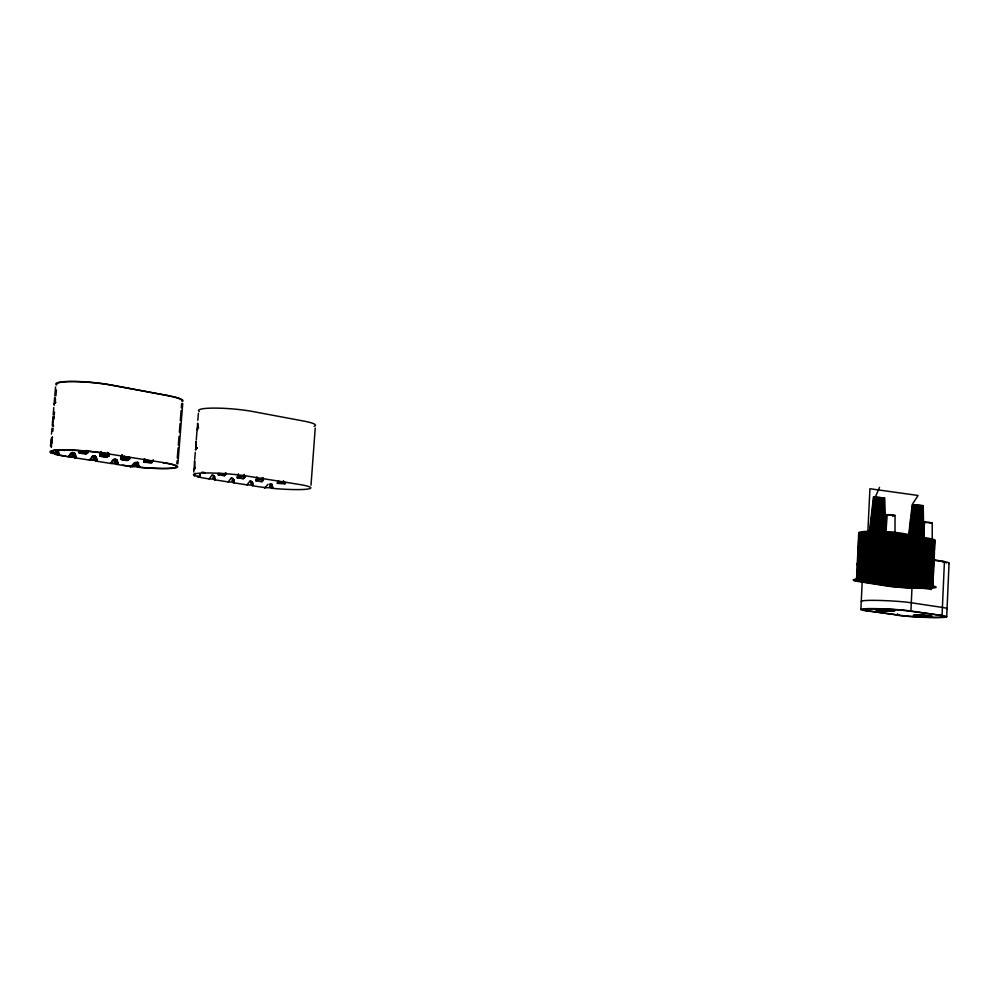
<?xml version="1.0" encoding="UTF-8"?>
<svg xmlns="http://www.w3.org/2000/svg" width="999" height="999" viewBox="0 0 999 999"><rect width="100%" height="100%" fill="white"/><g stroke="black" fill="none" stroke-linecap="round" stroke-linejoin="round"><path stroke-width="1.5" d="M75.187 457.704L75.187 456.031L75.874 457.804M100.237 455.981L101.898 454.42L109.278 455.769L106.031 457.33L101.149 456.481L100.237 455.981L100.662 452.947M932.192 560.064L932.229 522.764L921.49 522.252L923.426 522.814M79.096 452.597L80.669 451.024L88.299 452.422L86.114 453.871L82.005 453.534L79.096 452.597L79.096 450.849M115.547 459.203L117.133 460.639L117.994 463.511L116.945 463.598L116.733 460.002L115.547 459.203L112.924 460.389L110.714 463.436L95.504 461.038L95.617 459.59L96.304 460.764L95.504 461.038L97.14 460.114L97.128 458.978L94.618 455.831L93.456 455.856L89.398 459.94M117.258 464.335L117.27 462.687L117.932 464.435M894.942 555.369L895.054 515.447L888.273 514.585M96.304 460.764L95.305 460.402L95.504 457.517L93.943 456.406M269.543 486.351L270.816 484.115L271.865 484.215L271.453 487.837L270.629 487.724L270.829 485.014L269.767 484.003L271.765 485.564L271.453 487.837L272.615 488.361A32.68 3.347 4.3 0 0 307.63 489.085A32.68 3.347 4.3 0 0 299.625 484.515L248.064 476.223A33.491 3.484 4.4 0 0 208.566 472.977A33.491 3.484 4.4 0 0 194.78 475.799L200.2 476.486L200 473.576L199.962 476.361M52.385 436.975L51.898 442.807M135.402 465.122L136.988 462.799L138.124 462.912L137.412 466.695L136.501 466.57L136.738 463.711L135.864 462.687L138.012 464.335L137.412 466.695L138.911 467.295A34.853 3.696 4.7 0 0 175.075 467.932A34.853 3.696 4.7 0 0 164.223 462.724L162.65 462.612M215.297 479.495L214.41 478.359L214.31 479.732L215.297 479.495L214.385 479.17L214.535 476.411L212.013 475.187L209.066 478.908L206.443 478.496A33.491 3.484 4.4 0 1 197.253 476.635L200.2 476.486M108.916 453.571L108.829 455.694L108.516 452.622M931.755 580.481L931.355 589.472L922.377 588.036M946.715 616.72L949.05 563.149M68.819 456.493L75.887 456.843L75.936 455.644L74.463 452.972L72.203 452.472L68.082 456.58M897.577 613.761L897.502 615.259A27.098 1.736 2.9 0 0 935.027 617.582A27.098 1.736 2.9 0 0 942.057 615.534L944.417 561.638L901.735 554.195A24.451 2.185 2.8 0 0 875.024 552.11A24.451 2.185 2.8 0 0 857.716 553.246L861.013 553.708L858.366 553.896A24.451 2.185 2.8 0 0 861.962 554.795L878.296 557.38A24.451 2.123 2.8 0 0 858.915 557.842L861.35 558.216L857.791 558.166A24.451 2.123 2.8 0 0 859.04 559.34L893.431 564.835L892.644 565.097A24.126 2.06 2.8 0 0 902.746 566.108L932.654 567.157M864.322 555.806A27.46 2.435 2.8 0 1 879.482 553.721A27.46 2.435 2.8 0 1 913.411 556.181L910.926 611.013L942.057 615.534L908.64 611.001A24.775 1.623 3 0 0 874.038 608.828A24.775 1.623 3 0 0 868.306 610.801L866.096 610.801A27.522 1.798 3 0 1 872.452 608.603A27.522 1.798 3 0 1 910.926 611.013L908.64 611.001M57.88 452.559L57.917 454.033L55.132 452.759L55.007 454.233A35.827 3.846 4.8 0 0 65.509 456.318L68.444 456.78L71.741 452.872L74.201 454.145L74.026 457.055L75.15 457.417L74.288 457.692L74.413 456.243L73.439 456.093L74.888 457.217L73.689 453.184L73.564 454.632M860.876 609.465L863.473 555.157M129.358 456.868L129.758 458.966L129.445 457.38L129.246 459.041L126.798 460.601L121.041 459.303L122.24 454.87L121.041 457.567M234.178 482.317L233.529 479.632L231.943 478.346L233.641 479.433L233.466 482.18L234.253 482.505L233.341 482.729L233.441 481.356L234.253 482.505M57.917 454.033L57.667 450.949L55.032 449.875M116.558 459.69L116.508 462.387L117.994 463.511L116.371 464.323L117.108 464.06L116.496 462.887L116.371 464.323L122.952 465.359A34.853 3.696 4.7 0 0 132.18 466.595L134.341 463.499L137.375 462.275L138.287 466.333L131.456 466.396A33.791 3.584 4.7 0 1 123.551 465.309L122.627 465.172M75.887 456.843L74.288 457.692L89.748 460.127L92.994 456.256L95.504 457.517L96.116 460.564M138.611 465.372L139.348 465.609L138.287 466.333L138.461 462.687L137.375 462.275L134.703 464.66M252.922 485.277L250.699 481.331L252.447 482.417L252.922 485.452L252.073 485.676L257.979 486.6A32.68 3.347 4.3 0 0 266.396 487.724L270.629 487.724M921.378 556.718L923.8 521.94L926.348 522.152M883.516 554.532L886.4 514.597L893.68 515.447L892.519 515.721M884.377 553.721L887.187 514.81L884.602 515.234M117.108 464.06L116.234 463.698L116.458 460.826L114.848 459.727M311.001 485.214L315.234 428.034M55.444 398.501L55.345 402.872M261.95 481.705L263.199 477.784L263.411 480.219L261.95 481.705A32.68 3.422 4.3 0 1 258.391 481.193L255.869 480.781L257.03 476.848M272.615 488.361L272.715 487.012L271.666 486.913L272.078 488.049L272.715 487.012M277.41 481.98L285.964 482.529L284.815 483.828A32.68 3.422 4.3 0 1 277.31 483.329L278.596 480.719M224.288 475.749L226.174 474.263L218.331 473.401L218.219 474.775L224.288 475.749L225.362 473.139M232.692 479.857L232.792 478.484L231.081 478.209L228.172 481.918L214.31 479.732M244.231 476.173L244.992 477.297L243.169 478.758L237.188 477.797L238.361 473.838M244.118 477.534L244.33 474.812L244.992 477.297L243.169 478.758M251.436 482.829L251.548 481.468L249.85 481.193L246.99 484.877L233.341 482.729M151.798 462.712L151.935 460.951L144.206 460.327L143.744 462.05L150.637 462.912L153.184 461.176L151.935 460.951M193.719 471.978L193.843 470.467M194.718 459.403L195.292 452.285M196.279 439.847L196.94 431.481M197.827 420.342L198.401 413.236M195.767 449.125L196.166 441.246L195.704 450.025A33.442 3.834 4.5 0 1 195.642 449.238L197.115 447.964L195.642 449.238M197.615 427.884L198.451 427.809L197.615 423.126A86.738 59.977 10 0 0 197.527 426.91L197.315 429.558M197.59 426.348L197.253 430.519A33.404 4.096 4.6 0 1 197.203 429.682L197.852 428.346M213.649 476.835L213.761 475.462L212.013 475.187M66.121 456.268A34.728 3.721 4.8 0 1 56.556 454.408L56.219 452.672M176.823 463.761L177.06 460.889M177.285 458.017L178.097 447.952M178.322 445.079L179.021 436.463M179.37 432.155L180.057 423.564M180.295 420.691L181.094 410.664M181.331 407.804L181.668 403.509M177.884 463.848L182.73 403.596M127.36 460.227L128.621 457.517L127.36 460.227A34.853 3.784 4.7 0 1 123.414 459.64L120.604 459.19L121.903 455.057M139.023 465.871L138.174 466.945L137.887 465.759L139.023 465.871L138.911 467.295L138.923 466.308L140.135 467.295A33.791 3.584 4.7 0 0 174.301 467.769A33.791 3.584 4.7 0 0 163.574 462.762M153.247 459.74L151.91 462.525A34.853 3.784 4.7 0 1 143.968 462L145.342 459.253M99.925 454.433L108.292 455.382L106.456 456.943L99.8 455.869L101.124 451.71M51.486 434.103L51.998 428.196M53.147 414.935L53.784 407.567M54.808 395.791L55.569 386.963M51.436 439.11L51.361 442.207M52.847 431.256L53.097 428.296M54.246 415.022L54.495 412.075M55.894 395.879L56.406 389.997M78.659 452.497L78.784 451.048L87.313 452.01L85.427 453.583L78.659 452.497L81.031 451.111L79.633 452.659L82.855 451.198M53.983 417.969L54.133 416.645M52.198 438.636L52.348 437.287M283.291 482.005L283.454 480.694M107.143 457.217L108.604 454.133M86.114 453.871L87.612 450.786M895.054 515.447L892.594 515.821M214.473 477.797L214.535 476.411L212.75 477.697M163.287 462.574L106.006 453.509A34.728 3.721 4.8 0 0 65.472 450.099A34.728 3.721 4.8 0 0 52.635 453.171L53.696 450.249M194.293 469.692L194.58 468.419M144.917 462.5L145.392 460.651M54.183 416.396L53.809 419.293M51.199 446.778L51.586 445.454M932.217 522.827L931.592 523.014M80.669 451.024L80.02 453.109L82.742 451.511M97.065 461.151L96.391 459.39M52.01 439.935L51.736 444.13M143.744 462.05L144.181 459.041M51.411 446.341L51.486 447.028M138.461 462.687L136.888 464.822L136.913 466.408M53.409 425.187L53.447 426.511M879.507 487.387L875.673 496.328L873.313 497.102L884.827 498.051L877.721 497.277L873.188 498.126L884.852 499.088L877.646 498.301L873.076 499.163L884.877 500.124L877.584 499.325L872.964 500.187L884.889 501.161L877.522 500.349L872.851 501.211L884.914 502.185L877.459 501.373L872.726 502.235L884.927 503.221L877.397 502.397L872.614 503.271L884.952 504.258L877.334 503.421L872.502 504.295L884.964 505.294L877.272 504.445L872.389 505.319L884.989 506.318L877.209 505.469L872.277 506.343L885.002 507.355L877.147 506.493L872.152 507.38L885.027 508.391L877.085 507.517L872.04 508.404L885.039 509.428L877.022 508.541L871.927 509.428L885.064 510.464L876.947 509.565L871.815 510.452L885.077 511.5L876.885 510.589L871.69 511.488L885.102 512.524L876.822 511.613L871.578 512.512L885.114 513.561L876.76 512.637L871.465 513.536L885.139 514.597L876.697 513.661L871.353 514.572L885.151 515.634L876.635 514.685L871.24 515.596L885.176 516.67L876.573 515.721L871.116 516.62L885.189 517.707L876.51 516.745L871.003 517.657L885.214 518.743L879.307 517.832L870.828 518.319L876.747 519.73L885.226 519.767L879.27 518.856L870.703 519.343L876.685 520.766L885.251 520.804L879.232 519.892L870.591 520.367L876.623 521.803L885.264 521.84L879.195 520.916L870.479 521.391L876.573 522.839L885.289 522.877L879.157 521.94L870.354 522.427L876.51 523.876L885.301 523.913L879.12 522.976L870.241 523.451L876.448 524.912L885.326 524.95L879.083 524L870.129 524.475L876.385 525.936L885.339 525.986L879.045 525.024L870.017 525.499L876.323 526.972L885.364 527.022L879.008 526.061L869.892 526.535L876.26 528.009L885.389 528.059L878.97 527.085L869.779 527.559L876.21 529.045L885.401 529.095L878.933 528.109L869.667 528.583L876.148 530.082L885.426 530.132L878.895 529.145L869.542 529.62L876.086 531.118L885.439 531.168L878.858 530.169L869.43 530.644L876.023 532.142L885.464 532.205L872.676 531.181L869.317 531.668L872.989 532.867L867.794 533.429L869.917 488.736L918.081 495.479L912.05 504.807L923.338 505.719L916.32 504.982L911.937 505.819L923.351 506.73L916.258 505.981L911.825 506.818L923.376 507.742L916.195 506.993L911.725 507.829L923.401 508.753L916.145 507.992L911.612 508.828L923.413 509.765L916.083 508.991L911.5 509.84L923.438 510.776L916.021 510.002L911.388 510.839L923.463 511.788L915.958 511.001L911.275 511.85L923.476 512.799L915.896 512L911.163 512.862L923.501 513.811L915.833 513.011L911.051 513.861L923.526 514.822L915.771 514.01L910.938 514.872L923.538 515.834L915.708 515.009L910.838 515.871L923.563 516.845L915.658 516.021L910.726 516.883L923.576 517.869L915.596 517.02L910.613 517.882L923.6 518.881L915.534 518.019L910.501 518.893L923.625 519.892L918.106 519.08L910.314 519.555L915.833 520.879L923.638 520.904L918.081 520.079L910.201 520.566L915.783 521.89L923.663 521.915L918.044 521.091L910.089 521.565L915.721 522.902L923.688 522.927L918.006 522.09L909.977 522.577L915.671 523.913L923.7 523.938L917.969 523.101L909.864 523.576L915.608 524.925L923.725 524.95L917.931 524.1L909.752 524.587L915.559 525.936L923.75 525.973L917.906 525.112L909.639 525.586L915.496 526.948L923.763 526.985L917.869 526.123L909.527 526.598L915.446 527.959L923.788 527.996L917.831 527.122L909.415 527.597L915.384 528.971L923.813 529.008L917.794 528.134L909.302 528.608L915.321 529.994L923.825 530.019L917.769 529.133L909.19 529.607L915.271 531.006L923.85 531.043L917.731 530.144L909.078 530.619L915.209 532.017L923.875 532.055L917.694 531.156L908.965 531.63L915.159 533.029L923.888 533.066L917.656 532.155L908.853 532.629L915.096 534.04L923.913 534.078L917.631 533.166L908.74 533.641L915.047 535.052L923.938 535.089L917.594 534.178L908.628 534.64L914.984 536.063L923.95 536.113L917.557 535.189L908.516 535.651L914.934 537.075L923.975 537.125L917.519 536.188L908.403 536.65L914.872 538.099L924 538.136L917.482 537.2L908.291 537.662L914.822 539.11L924.013 539.16L917.457 538.211L871.265 537.824M100.237 454.233L101.473 451.523M54.67 397.565A92.582 63.249 6.9 0 0 54.308 401.523L54.058 404.47A35.727 4.52 5.1 0 0 54.358 405.257M54.121 404.32L54.758 403.047M234.116 480.956L233.641 479.433L231.081 478.209M143.731 460.327L144.605 458.841M271.865 484.215L270.729 486.376L271.466 486.513M194.98 468.331L194.143 469.555A33.479 3.559 4.4 0 1 194.081 468.831L194.605 460.789L194.98 468.331L194.693 467.033M143.968 462L145.105 460.377L153.134 461.163M138.124 462.912L136.613 465.147L137.462 465.309M277.31 483.329L278.509 481.818M111.451 461.95L113.586 459.39M115.797 459.877L113.911 459.577L110.714 463.436L116.234 463.698M106.456 456.943L108.292 455.382M91.571 457.342L92.645 456.056M85.427 453.583L87.313 452.01M70.28 453.971L71.379 452.672M121.041 459.303L122.765 457.754L128.784 458.641L120.729 457.767M132.63 465.084L135.002 462.487M122.765 457.754L124.326 456.068M885.464 515.059L888.198 514.797M127.934 460.489L129.246 459.041M116.171 461.063L113.911 459.577M250.836 483.678L252.447 482.417L249.85 481.193M114.735 462.162L116.458 460.826M231.943 480.706L233.641 479.433M93.706 458.853L95.504 457.517M72.315 455.494L74.201 454.145M114.348 461.675L116.733 460.002L116.958 462L117.969 462.25M93.282 458.366L95.717 456.68L96.478 457.292M867.644 576.373L893.306 580.419L881.867 580.631L885.226 580.681M71.853 455.007L74.363 453.296L75.424 453.896M55.757 451.785L58.154 450.162L58.941 453.783L52.897 453.121M882.479 578.596L885.326 578.646M262.999 480.482L262.262 477.647M218.219 474.775L222.215 473.551M99.8 455.869L103.996 454.582M101.149 456.481L103.921 454.92M922.414 587.025C917.769 588.773 930.194 587.337 924.125 586.65M237.188 477.797L239.523 476.498L244.767 477.122L244.28 474.438M121.953 459.815L124.75 458.254M120.604 459.19L123.114 457.817M255.869 480.781L258.279 479.483L263.137 480.057L263.049 478.721M252.834 483.928L252.447 482.417M922.464 586.013L920.966 586.7L925.586 586.326L923.825 585.626M898.663 584.665L923.039 586.013M241.196 476.585L238.049 477.934L239.523 476.498L237.3 476.436M922.502 585.002C916.657 586.313 929.407 585.551 923.576 584.615L932.055 584.577L906.53 583.466M867.594 568.756L866.533 568.943L889.884 572.814A24.213 1.986 2.8 0 0 894.879 573.488L899.4 573.926A24.138 1.973 2.8 0 0 927.784 574.787A24.138 1.973 2.8 0 0 929.495 572.489L901.585 567.782A24.463 2.048 2.8 0 0 874.375 565.646A24.463 2.048 2.8 0 0 857.055 566.72L860.376 567.132L857.679 567.245A24.463 2.048 2.8 0 0 861.687 568.181L893.78 569.992L884.477 570.079C890.121 571.153 878.283 571.066 883.878 571.44L932.379 573.276M860.863 568.181L882.879 569.193M861.55 553.771L883.004 554.657M57.667 450.949L57.692 452.435M922.552 583.99L920.603 584.602L924.912 584.29L923.288 583.591L932.092 583.553L882.229 581.705M922.601 582.991L920.616 583.591L924.887 583.279L920.616 582.567L922.639 581.98M56.081 454.308L58.941 453.783M922.689 580.968L920.628 581.555L924.849 581.231L920.641 580.531L922.739 579.957M922.776 578.945L920.641 579.52L924.812 579.195L920.653 578.496L922.826 577.934M225.262 474.513L226.174 474.263M898.288 572.527L899.475 572.927A24.126 1.986 2.8 0 0 927.834 573.776A24.126 1.986 2.8 0 0 929.569 571.465L901.223 566.67A24.463 2.048 2.8 0 0 873.8 564.585A24.463 2.048 2.8 0 0 857.092 565.734L860.401 566.046L857.691 566.196A24.463 2.048 2.8 0 0 861.65 567.132L890.271 571.865A24.126 1.986 2.8 0 0 894.729 572.452L897.552 572.502M922.864 576.923L920.653 577.484L924.762 577.16L923.226 576.473M922.914 575.923L920.666 576.46L924.749 576.136L923.213 575.461M922.964 574.912L920.666 575.449L924.724 575.124L923.201 574.437M923.001 573.901L920.678 574.425L924.699 574.1L923.188 573.426M856.905 578.471L859.652 578.409L856.543 578.209M923.051 572.889L920.691 573.414L924.687 573.089L923.176 572.402L932.591 572.327L883.928 570.404C878.246 570.029 890.072 570.117 884.477 569.043M923.101 571.878L920.691 572.39L924.662 572.065L923.176 571.391L932.641 571.303L882.129 569.068L890.446 569.855M923.138 570.879L920.703 571.378L924.637 571.053L923.163 570.379M923.188 569.867L920.703 570.367L924.624 570.029L923.151 569.355M857.891 557.105L861.238 557.18L858.965 556.818M144.081 460.576L145.105 460.377M923.226 568.856L920.716 569.343L924.599 569.018L923.138 568.344M923.276 567.844L920.728 568.331L924.574 567.994L923.126 567.332M897.152 555.157L869.892 558.141L907.154 558.953C913.86 559.452 902.497 559.253 907.279 560.352M923.326 566.833L920.728 567.307L924.562 566.982L923.126 566.308M894.892 556.718L909.827 555.332L883.503 554.345M923.001 554.133L924.312 554.782L920.816 555.107L923.863 554.745M923.026 556.168L924.35 556.805L920.803 557.142L923.775 556.755M923.363 565.834L920.741 566.296L924.537 565.958L923.113 565.297L932.916 565.184L882.679 563.386M58.242 453.671L55.007 454.233L57.38 454.145M923.688 558.778L920.791 559.178L924.4 558.841L923.039 558.191L933.228 558.054L908.928 557.217M918.918 563.011L907.504 564.035C912.512 564.597 901.772 564.36 906.767 565.409M923.413 564.822L920.741 565.272L924.512 564.947L923.101 564.285L932.954 564.16L882.716 562.375M110.39 463.236L116.945 463.598M868.181 553.359L866.782 553.546L874.637 554.92M923.501 562.812L920.766 563.249L924.475 562.912L923.088 562.25M871.777 579.57L882.954 578.671C879.794 578.259 890.159 578.359 884.54 577.347M923.551 561.8L920.766 562.225L924.462 561.9L923.076 561.238M882.417 579.62L886.65 579.108L884.802 578.396M923.588 560.789L920.778 561.213L924.437 560.876L923.064 560.214M923.276 580.444L924.824 580.219L923.251 579.52M923.301 582.479L924.862 582.255L923.263 581.555M884.265 551.211L894.654 551.236L893.968 551.173M857.954 556.068L861.175 556.106L858.815 555.819M923.638 559.777L920.778 560.189L924.412 559.865L923.051 559.203M923.725 557.767L920.791 558.154L924.375 557.829L923.039 557.18L933.278 557.03L909.015 556.206M90.11 459.84L97.115 460.202M930.194 522.976L930.893 522.764L927.596 522.215M55.832 402.56L55.02 402.659L54.758 397.577M923.825 555.756L920.816 556.131L924.337 555.794L923.014 555.144M857.579 564.035L860.064 563.96L857.217 563.748M873.863 535.651L885.027 534.378C877.534 533.366 888.948 534.165 884.215 532.792M873.763 537.687L884.927 536.438C878.133 535.751 888.436 535.963 884.24 534.852L895.416 534.602L883.815 534.777L869.242 533.441L872.102 534.078L868.98 534.44L870.316 535.077L859.54 535.327L922.514 537.25M873.713 538.711L884.877 537.462M907.217 534.989L895.828 536.251L898.576 536.763M886.8 538.011L898.001 536.775L870.953 535.714M873.663 539.722L884.827 538.486M886.75 539.023L897.951 537.799L871.315 536.813M877.884 557.43L890.509 559.702A24.113 2.11 2.8 0 0 894.854 560.314L900.736 560.901A24.113 2.11 2.8 0 0 928.633 561.638A24.113 2.11 2.8 0 0 930.094 559.178L929.632 559.103M884.789 539.522L870.703 540.809M907.129 537.05L895.741 538.299L898.488 538.798M886.712 540.034L897.901 538.811L895.154 538.311M884.739 540.546L870.653 541.82M895.691 539.323L907.08 538.086M886.662 541.046L897.851 539.835M920.079 537.387L908.665 538.623C915.396 539.323 905.381 539.073 909.29 540.147M873.526 542.782L884.689 541.583C878.196 540.921 888.735 541.121 884.265 540.022M895.641 540.347L907.03 539.11M886.613 542.07L897.814 540.859M873.476 543.806L884.639 542.607C878.208 541.957 888.785 542.157 884.277 541.058M895.604 541.371L906.992 540.147M886.563 543.081L897.764 541.883M895.554 542.395L906.942 541.171M908.528 541.67L919.942 540.459M886.513 544.093L897.714 542.907M906.892 542.207L895.504 543.419L898.251 543.906M886.475 545.104L897.664 543.918L894.917 543.431M908.478 542.682L919.892 541.483M873.326 546.865L884.502 545.691C878.271 545.054 888.948 545.254 884.302 544.168M906.842 543.244L895.454 544.443L922.152 545.454M886.425 546.116L897.626 544.942L870.978 543.931M908.428 543.706L919.842 542.507M906.792 544.268L895.404 545.466L898.151 545.953M873.276 547.889L884.452 546.715C878.296 546.091 888.998 546.291 884.302 545.192M908.391 544.717L922.651 543.481L859.415 541.57M886.375 547.127L897.577 545.966L894.829 545.466M906.755 545.304L895.366 546.478L898.113 546.977M886.325 548.139L897.527 546.99L870.241 545.904L859.864 543.968A24.438 2.285 2.8 0 1 871.116 541.658A24.438 2.285 2.8 0 1 902.646 543.893L930.531 548.963A24.113 2.223 2.7 0 1 924.587 551.71M857.529 565.072L860.389 565.022L857.154 564.71M906.705 546.341L895.316 547.502L922.414 548.601M919.704 545.579L908.291 546.753C914.572 547.402 904.182 547.152 908.491 548.226M886.288 549.15L897.477 548.014L894.729 547.514M873.138 550.948L884.302 549.812C878.371 549.188 889.147 549.388 884.327 548.301L894.792 548.114L883.79 548.264M906.655 547.365L895.266 548.526L898.014 549.025M919.667 546.603L908.241 547.764C914.46 548.414 904.033 548.164 908.391 549.238M873.089 551.972L884.252 550.836M919.617 547.627L908.203 548.776C914.347 549.425 903.883 549.175 908.291 550.249L897.402 550.437L909.415 550.412M886.188 551.186L897.389 550.049L869.28 548.801L859.103 546.853A24.438 2.26 2.8 0 1 858.266 545.854L862.062 545.816L860.127 545.329A24.438 2.26 2.8 0 1 902.072 546.928L930.406 552.022A24.113 2.185 2.7 0 1 931.418 554.358A24.113 2.185 2.7 0 1 909.552 554.445L902.821 554.008A24.113 2.185 2.7 0 1 893.968 553.121L892.182 552.522A64.46 5.657 2.8 0 0 889.797 552.422L872.477 548.926L884.402 547.752C878.321 547.127 889.048 547.327 884.315 546.228M873.039 552.984L884.202 551.873M886.138 552.197L897.339 551.073L894.592 550.586M919.567 548.651L908.153 549.8C914.235 550.437 903.745 550.187 908.178 551.261L904.07 551.086M906.518 550.461L895.129 551.598L897.876 552.085M884.165 552.897L870.079 554.058M886.088 553.209L897.289 552.097L870.641 551.073M872.939 555.032L884.115 553.921M895.079 552.622L906.468 551.498M919.48 550.699L908.066 551.835C913.998 552.459 903.446 552.21 907.979 553.284M886.051 554.22L897.239 553.121M895.029 553.646L906.418 552.534M872.889 556.056L884.065 554.957M64.835 450.462L61.139 450.112M919.43 551.723L908.016 552.847C913.885 553.471 903.308 553.221 907.879 554.295M897.202 554.145L883.054 555.282M872.851 557.08L884.015 555.981M894.979 554.67L909.277 553.521M919.38 552.759L907.966 553.858C913.76 554.482 903.171 554.233 907.779 555.307M894.942 555.694L906.33 554.595M907.916 554.882L919.342 553.783M885.901 557.267L897.102 556.181M872.751 559.115L883.915 558.041C878.62 557.479 889.522 557.667 884.39 556.593M907.879 555.894L922.139 554.757M885.851 558.279L897.052 557.205M894.842 557.742L906.23 556.655M872.701 560.139L885.951 558.329L877.209 556.356L878.321 556.106L862.312 553.821A24.451 2.198 2.8 0 1 858.541 552.922L861.051 552.709L857.741 552.285A24.451 2.198 2.8 0 1 874.749 551.061A24.451 2.198 2.8 0 1 901.822 553.159L930.156 558.166A24.113 2.123 2.8 0 1 928.421 560.639A24.113 2.123 2.8 0 1 900.062 559.84L895.491 559.378A24.113 2.123 2.8 0 1 890.509 558.691L884.377 557.629M907.829 556.918L919.242 555.831M885.813 559.29L897.015 558.229M872.651 561.163L883.828 560.102C878.695 559.552 889.61 559.74 884.402 558.666M907.779 557.929L919.205 556.855M906.143 558.728L894.742 559.79L921.465 560.851M907.741 558.953L919.155 557.879M885.713 561.326L896.915 560.277L869.842 559.153L871.677 559.203M906.093 559.765L894.704 560.826L921.415 561.875M872.552 563.199L883.728 562.162C878.783 561.625 889.697 561.8 884.415 560.739M907.691 559.964L919.105 558.903M885.663 562.337L896.865 561.301L869.167 560.152L859.302 558.366A24.451 2.135 2.8 0 1 870.304 556.218A24.451 2.135 2.8 0 1 902.022 558.429L929.907 563.274A24.126 2.073 2.8 0 1 924.724 565.809A24.126 2.073 2.8 0 1 892.082 564.01L893.306 563.836L870.678 560.214L872.164 560.227M906.043 560.789L894.654 561.85L921.365 562.912M872.514 564.223L883.678 563.199C878.82 562.662 889.734 562.837 884.427 561.775M885.626 563.349L896.815 562.325L871.19 561.176L872.427 561.238M919.018 560.963L905.519 562.724L858.478 561.088M872.464 565.247L883.628 564.223C878.87 563.698 889.772 563.873 884.427 562.812L894.117 562.687L867.906 561.475L869.692 561.888L865.833 562.237L867.507 562.949L858.216 563.074L908.341 564.822M885.576 564.36L896.777 563.349L871.665 562.2L883.778 561.138C878.745 560.589 889.647 560.764 884.415 559.702L894.267 559.565L868.056 558.354L869.954 558.791L866.195 559.153L867.819 559.852L858.366 559.977L908.491 561.725L894.605 562.874L921.315 563.936M905.943 562.862L894.555 563.898L921.677 565.034L907.417 566.071C912.237 566.62 901.51 566.396 906.568 567.432M918.968 561.987L907.554 563.024C912.636 563.586 901.91 563.349 906.88 564.398L896.752 564.522L923.938 565.821M905.906 563.898L894.505 564.922L921.228 565.983M872.364 567.295L883.528 566.296C878.97 565.771 889.847 565.946 884.44 564.885M885.476 566.396L896.677 565.397L870.017 564.335M905.856 564.934L894.467 565.946L921.178 567.02M872.314 568.319L883.491 567.32C879.02 566.808 889.884 566.982 884.452 565.921L893.98 565.821L867.756 564.597L869.417 564.984L865.484 565.334L867.194 566.046M918.88 564.035L907.454 565.059C912.374 565.609 901.647 565.372 906.667 566.421M885.426 567.407L907.08 566.495L923.85 567.844M872.264 569.33L883.441 568.356M885.389 568.419L896.59 567.432L869.917 566.371M883.153 579.607L882.329 579.682L893.343 579.37L868.443 578.346M905.756 566.995L894.367 567.994L921.49 569.143M883.391 569.38L869.305 570.392M918.78 566.096L907.367 567.095C912.099 567.632 901.373 567.407 906.468 568.443M885.339 569.442L906.88 568.518L923.763 569.855M905.718 568.031L894.317 569.018L921.041 570.104M918.743 567.12L906.817 568.156L858.228 566.233L860.888 566.121M872.164 571.378L883.341 570.417M905.668 569.068L894.267 570.042L921.403 571.203M918.693 568.144L907.267 569.13C911.825 569.655 901.11 569.43 906.268 570.466L899.05 570.616L923.675 571.878A24.126 2.01 2.8 0 0 929.669 569.418L901.323 564.597A24.463 2.073 2.8 0 0 867.432 562.462A24.463 2.073 2.8 0 0 861.575 565.059L886.15 568.718L884.465 568.006M872.127 572.402L883.291 571.44M885.239 571.465L896.44 570.504L869.355 569.368M894.23 571.078L908.516 570.067M918.643 569.168L907.229 570.142C911.687 570.666 900.986 570.441 906.168 571.478L899.162 571.54L923.625 572.889M872.077 573.426L883.241 572.477C879.32 572.002 890.034 572.152 884.49 571.116M885.189 572.489L896.39 571.528M894.18 572.102L905.569 571.128M924.275 545.679L920.891 545.966L924.125 545.629L922.914 545.017L933.815 544.805L910.027 544.105M883.191 573.513L870.216 574.462L921.178 576.336M885.151 573.501L896.353 572.552M894.13 573.126L905.519 572.165M918.556 571.228L907.129 572.177C911.388 572.689 900.723 572.477 905.968 573.501M871.977 575.474L883.153 574.537M885.102 574.512L896.303 573.576M905.481 573.201L894.08 574.15L920.816 575.249M907.092 573.201L918.506 572.252M894.03 575.174L908.328 574.213M907.042 574.213L918.456 573.276M883.054 576.598L871.178 577.522L920.628 579.358M885.002 576.548L896.203 575.636M893.993 576.198L905.381 575.274M906.992 575.237L918.418 574.313M924.312 544.68L920.891 544.954L924.112 544.617L922.914 544.005L933.865 543.793L910.114 543.106M883.004 577.634C816.87 579.87 982.379 579.37 902.072 581.218A24.138 1.911 2.8 0 1 892.494 580.307M884.952 577.559L905.668 576.535C900.249 575.486 911.9 575.624 906.418 575.237L883.728 574.537C878.408 574.188 890.246 574.25 884.502 573.201L893.643 573.114L869.367 572.202M884.914 578.583L896.115 577.684L871.053 576.498L883.104 575.574L881.88 575.324L881.056 575.449L892.669 576.923L891.645 577.147A24.138 1.936 2.8 0 0 924.225 578.933A24.138 1.936 2.8 0 0 929.32 576.585L900.948 571.865A24.463 1.998 2.9 0 0 869.043 569.742A24.463 1.998 2.9 0 0 858.903 571.778L869.28 573.239L893.593 574.163L892.906 574.088M893.893 578.259L905.294 577.347M906.905 577.272L918.318 576.361M871.74 580.594L882.904 579.695M884.864 579.595L896.727 578.696M893.843 579.283L908.141 578.359L904.832 578.309M906.855 578.296L918.281 577.385M882.854 580.731L868.768 581.63M884.814 580.606L896.016 579.732M905.194 579.408L893.793 580.307L920.541 581.418M918.231 578.421L906.805 579.308C910.289 579.757 899.874 579.582 905.256 580.581L893.755 581.331M884.764 581.63L895.966 580.756L869.28 579.657M924.362 543.668L920.903 543.931L924.087 543.606L922.901 542.994L933.903 542.769L910.189 542.095M920.716 577.297L870.703 575.486L892.806 578.97L891.995 579.22A24.138 1.923 2.8 0 0 902.109 580.207L918.181 579.445M884.727 582.642L895.928 581.78M893.705 582.367L905.094 581.48M884.677 583.666L895.878 582.804M918.093 581.505L906.667 582.367L908.266 582.604A24.151 1.898 2.8 0 0 930.156 582.704A24.151 1.898 2.8 0 0 929.12 580.681L901.173 576.098A24.476 1.961 2.9 0 0 878.695 574.15A24.476 1.961 2.9 0 0 858.69 574.325L860.688 574.7L856.73 574.85A24.476 1.961 2.9 0 0 857.879 575.674L858.541 575.736A18.681 1.474 2.9 0 1 860.913 575.899L868.73 577.335L893.393 578.334L892.706 578.259M906.617 583.391L918.044 582.529M917.994 583.553L902.409 584.914L904.22 585.651M924.412 542.669L920.903 542.919L924.063 542.594L922.889 541.982M924.45 541.658L920.916 541.908L924.05 541.57L922.876 540.958M857.279 570.529L866.782 570.179L865.022 569.467L869.068 569.105M861.987 536.301L859.664 536.438L883.153 537.025M872.015 535.114L868.868 535.464L870.216 536.113M871.915 536.138L868.755 536.5L870.117 537.15M871.827 537.162L868.643 537.524L870.004 538.174L859.003 538.449A24.426 2.348 2.8 0 0 862.924 539.485L891.57 544.642A24.088 2.273 2.7 0 0 896.053 545.279L900.673 545.766A24.088 2.273 2.7 0 0 924.225 546.69L920.878 546.977L924.15 546.653L922.926 546.028M871.74 538.199L868.518 538.548L869.904 539.21L861.95 539.46L883.128 540.134M862.224 537.312L859.615 537.462L883.141 538.061M870.853 548.488L867.357 548.851L868.868 549.525L858.853 549.7L883.041 550.511M861.413 550.686L858.965 550.811L883.029 551.548M870.766 549.512L867.244 549.875L868.755 550.561M870.666 550.549L867.12 550.911L868.655 551.598M870.579 551.573L867.007 551.935L868.556 552.622L860.863 552.834L883.016 553.621M870.491 552.609L866.895 552.971L868.443 553.658M861.563 551.71L858.915 551.835L883.016 552.584M870.404 553.633L866.77 553.995L868.343 554.695M859.377 578.496L857.641 578.583L882.991 579.62M860.788 565.097L858.278 565.197L932.616 568.169M869.33 566.008L865.371 566.371L867.095 567.082L860.426 567.232L908.566 569.03M869.242 567.045L865.259 567.395L866.995 568.119M869.155 568.081L865.134 568.431L866.882 569.155M878.67 609.777L876.935 609.964L886.662 609.989M868.88 571.178L864.784 571.528L866.57 572.252M868.793 572.202L864.672 572.564L866.47 573.289L857.716 573.364L882.841 574.388M868.618 574.275L864.435 574.625L866.258 575.349M868.518 575.312L864.322 575.661L866.158 576.386L857.579 576.448L882.816 577.509M868.156 577.347L863.885 577.684L865.671 578.458M867.856 578.346L863.336 578.758L865.334 579.495M891.533 611.113L893.406 610.851L879.932 610.601M860.151 579.52L857.592 579.607L883.178 580.681M132.18 466.595L136.501 466.57M857.242 571.553L860.676 571.64L858.341 571.291M904.557 564.223L906.742 564.36M869.192 534.477L883.815 535.814L895.366 535.639L894.692 535.564M882.542 610.826L893.393 610.889L887.237 610.027M869.142 535.514L883.828 536.85L895.316 536.675L894.642 536.613M869.093 536.55L883.828 537.874L895.279 537.724L883.853 538.074M870.903 536.738L884.977 535.414C877.547 534.403 888.998 535.202 884.227 533.816L895.466 533.566L883.803 533.741L868.705 532.417L872.189 533.054L869.105 533.416L870.429 534.053M869.043 537.587L883.84 538.911L895.229 538.761L894.542 538.686M906.717 536.975L909.614 536.913M906.667 537.999L909.565 537.949M884.215 539.16L887.162 539.098M906.617 539.035L909.927 539.048M887.112 540.109L883.765 540.097L895.179 539.797L894.492 539.722M906.58 540.072L909.889 540.084L897.864 540.384L898.501 540.447M871.116 540.884L922.289 542.37M906.53 541.096L909.427 541.046M871.078 541.895L907.904 542.694C916.345 543.493 903.958 542.969 908.89 544.193M909.839 541.121L897.814 541.383L898.451 541.458M870.616 542.844L907.854 543.718C916.245 544.492 903.808 543.968 908.79 545.192M909.789 542.145L897.764 542.395L898.401 542.457M883.615 543.131L895.029 542.919L894.355 542.844M108.391 455.781L109.278 455.769M883.578 544.143L894.992 543.956L894.305 543.881M883.978 544.218L910.676 545.254L907.429 545.579L908.69 546.203M909.29 544.143L900.411 544.355L909.702 544.218M883.528 545.154L894.942 544.992L883.94 545.229M909.652 545.254L900.873 545.429M909.602 546.278L900.349 546.366L901.36 546.84A24.088 2.26 2.7 0 0 924.175 547.689L922.939 547.04M868.556 547.964L883.915 549.263M909.552 547.315L897.539 547.415L898.176 547.489M895.741 584.715L898.163 584.939M868.506 549L883.915 550.299M909.102 548.276L897.489 548.426L898.126 548.488M909.502 548.351L895.216 549.55L922.327 550.661M883.341 549.2L894.742 549.163L884.34 549.338L885.801 550.024L882.454 550.524L906.056 551.423M909.053 549.313L897.439 549.425L898.076 549.5M868.456 550.049L883.928 551.336M909.465 549.388L895.166 550.574L922.277 551.685M883.291 550.224L897.439 549.025L894.692 548.538M921.965 549.562L859.115 547.727M883.703 550.287L894.692 550.199L894.018 550.124M922.377 549.625L908.103 550.811C914.048 551.348 902.696 551.51 908.853 552.385A24.101 2.21 2.7 0 0 923.95 552.734L920.828 553.084L924.275 552.747L922.989 552.11L933.503 551.935L909.427 551.161M868.406 551.086L883.928 552.372M908.178 551.261L897.352 551.436L909.365 551.448M868.356 552.122L894.555 553.321L893.868 553.246M870.129 553.034L907.392 553.871M909.315 552.484L897.302 552.447L897.939 552.509M868.306 553.159L894.505 554.358L893.818 554.295M858.641 542.632L869.592 542.307L868.168 541.645L871.478 541.283L868.318 540.709L883.865 542.02L895.079 541.883L884.078 542.195M886.5 553.284L883.553 553.321M922.239 552.709L884.789 551.86C877.759 551.348 889.197 551.51 884.34 550.374M908.865 553.446L897.264 553.446L897.889 553.521M870.491 554.133L897.726 555.157M922.189 553.733L870.591 552.085M870.029 555.082L922.052 556.818M909.227 554.545L882.254 553.496L885.863 553.134L884.352 552.447L894.605 552.285L883.603 552.31M921.74 554.695L894.455 553.658M883.466 555.357L894.455 555.407L884.377 555.556L885.913 556.256M905.868 555.556L909.177 555.581M883.004 556.293L909.664 557.342L894.792 558.766L897.539 559.24L921.503 559.827M911.563 556.206L913.411 556.181M922.089 555.781L884.639 554.944C877.809 554.457 889.36 554.607 884.365 553.483M909.127 556.618L884.602 555.981C877.834 555.494 889.41 555.644 884.377 554.52M882.954 557.305L909.577 558.354L905.968 558.691L907.379 559.34M908.678 557.579L858.728 555.943M909.09 557.654L895.479 558.366A24.113 2.135 2.7 0 1 890.996 557.754L875.311 554.957M886.263 558.354L883.316 558.391M905.731 558.653L908.628 558.616M921.952 558.866L858.516 556.893L868.131 556.755L866.545 556.056L870.229 555.694L868.206 555.244L894.405 556.443L893.73 556.368M921.915 559.89L907.641 560.988C912.899 561.563 902.184 561.326 907.08 562.375M882.766 561.363L932.841 563.074M903.883 578.309L906.093 578.446M934.777 560.377L944.417 561.638A27.035 2.348 2.7 0 1 948.551 563.611M867.132 565.646L893.93 566.858L893.243 566.795M869.505 566.308L883.578 565.259C878.92 564.735 889.809 564.91 884.44 563.848M867.669 566.683L893.88 567.907L893.193 567.832M885.888 566.458L882.941 566.495M869.455 567.32L897.202 568.618M905.344 566.933L908.665 566.97M867.619 567.719L896.49 569.48L882.342 570.479M882.479 567.444L932.567 569.193M869.405 568.344L893.143 568.881M908.615 568.006L902.222 568.094A24.126 2.035 2.8 0 1 893.343 567.22L881.58 564.922L858.328 564.173M882.442 568.456L932.517 570.217M882.392 569.467L885.751 569.505M858.029 570.342L882.866 571.278M905.206 570.029L908.103 570.004M867.469 570.841L869.667 571.478M882.754 570.554L885.701 570.516M921.453 570.167L907.179 571.166C911.538 571.678 900.848 571.465 906.068 572.489M869.255 571.416L921.315 573.251M905.156 571.066L908.478 571.103M882.292 571.503L885.651 571.54M879.195 609.765L893.368 610.814L890.896 610.352M891.058 611.126L888.611 611.113M867.419 571.878L869.63 572.502M869.205 572.427L921.265 574.288M905.106 572.102L908.428 572.14M885.601 572.552L882.242 572.514L906.505 573.201C912.162 573.601 900.524 573.451 905.868 574.512M921.353 572.227L869.717 570.454L861.388 569.155A24.463 2.035 2.8 0 1 857.716 568.306L860.339 568.131L857.017 567.694A24.463 2.035 2.8 0 1 874.6 566.695A24.463 2.035 2.8 0 1 901.485 568.818L929.432 573.501A24.138 1.973 2.8 0 1 928.009 575.786A24.138 1.973 2.8 0 1 900.049 574.987L894.242 574.425A24.138 1.973 2.8 0 1 889.847 573.838L866.558 570.004L867.644 569.767L866.932 569.805L868.968 570.142L864.909 570.491L866.682 571.216M867.369 572.927L868.705 573.239L864.56 573.588L866.358 574.313M905.069 573.139L908.378 573.176M882.204 573.526L885.564 573.563M905.019 574.175L907.916 574.15M882.154 574.537L885.514 574.587M882.105 575.561L896.253 574.6L869.155 573.451L871.016 573.513M904.969 575.199L907.866 575.187M882.517 575.624L885.464 575.599M921.215 575.312L906.942 576.261C910.776 576.735 900.224 576.535 905.569 577.547L896.14 577.622L920.678 578.334M867.219 576.048L868.431 576.336L864.21 576.685L866.046 577.422M904.919 576.236L908.241 576.286L893.943 577.235L923.351 578.945M868.156 579.345L884.939 580.394M882.055 576.573L906.318 577.285C911.637 577.647 899.987 577.522 905.456 578.558M882.005 577.584L885.364 577.634M896.103 578.633L923.313 579.957M867.07 579.17L862.924 579.72L864.947 580.531L857.542 580.644L907.542 582.442M904.782 579.345L907.679 579.333M908.054 580.431L883.491 579.695M904.682 581.418C914.085 581.543 898.526 581.393 905.057 582.617L893.655 583.391L920.391 584.502M869.192 581.693L920.853 583.541M908.004 581.468L895.953 581.655L896.59 581.718M868.73 582.654L887.349 581.218L885.376 580.469M869.142 582.717L895.828 583.828L881.68 584.69M907.954 582.504L895.916 582.667L896.553 582.729M920.891 582.517L869.242 580.669M881.73 583.678L931.842 585.526M882.092 584.752L931.792 586.55M920.803 584.577L901.985 585.951L903.858 586.663M923.9 588.324L924.649 588.324M919.367 615.197L913.261 615.259L918.168 616.033M921.84 615.272L914.584 615.409L930.781 616.233L920.554 615.084M87.375 452.422L88.299 452.422M858.84 536.251L861.588 536.238L858.553 535.963M918.693 615.184L914.572 615.434L917.532 615.971M926.647 616.483L932.142 616.246L919.654 615.047M939.797 615.521A24.388 1.561 2.9 0 1 933.478 617.37A24.388 1.561 2.9 0 1 899.699 615.272L866.096 610.801M858.278 550.699L860.976 550.624L857.841 550.312M869.555 570.129L893.73 571.028L893.056 570.966M896.228 570.591L898.151 570.779M869.467 571.166L893.68 572.077L893.006 572.002M881.642 609.777L876.897 609.989L887.849 611.101M902.959 579.258L906.842 579.507M925.973 616.47L927.309 616.533M255.969 479.433L258.279 479.483M918.818 615.022L920.091 615.209M887.075 541.121L910.926 542.232L907.766 542.557L908.99 543.181M906.48 542.132L859.465 540.534M925.249 616.458L926.523 616.52M886.837 546.191L907.716 546.765M907.666 547.777L871.802 546.89L873.064 546.952M906.193 548.326L859.165 546.703M886.687 549.225L907.579 549.812M906.105 550.387L859.065 548.751M907.529 550.824L870.279 549.974L884.352 548.776C878.346 548.151 889.098 548.364 884.327 547.265M886.6 551.248L933.291 552.884M886.55 552.272L907.429 552.859M905.956 553.483L882.267 552.459L885.838 552.097L884.352 551.411M886.413 555.307L907.292 555.906L909.752 556.331L906.193 556.668L907.579 557.33L899.824 557.43L924.262 558.766M857.105 572.614L860.663 572.689L858.216 572.34M892.244 549.6L893.893 549.7L892.681 549.9A24.101 2.21 2.7 0 0 924 551.723L920.841 552.06L924.25 551.735L922.976 551.098L933.541 550.924L909.515 550.149M883.678 575.561L932.367 577.422L923.226 577.497L924.787 578.184L923.251 578.409L932.329 578.446L907.229 577.422M883.64 576.598L907.779 577.26M883.591 577.634L906.28 578.296C911.5 578.658 899.849 578.533 905.356 579.57M883.541 578.658L932.067 580.419M882.417 609.79L883.978 609.852M246.99 484.877L252.248 485.139M903.496 565.159L907.467 565.409M885.276 579.657L907.542 580.456A24.138 1.923 2.8 0 0 930.044 580.694A24.138 1.923 2.8 0 0 929.22 578.633L901.298 574.025A24.476 1.973 2.9 0 0 870.179 571.84A24.476 1.973 2.9 0 0 858.066 573.638L869.105 575.299L893.493 576.248L884.527 576.311L886.3 577.047L882.242 577.509M883.441 580.731L907.454 581.468M925.673 616.508L923.688 616.395M894.804 585.639L898.163 585.963M89.748 460.127L95.305 460.402M924.787 616.47L920.966 616.283M228.172 481.918L233.466 482.18M887.062 555.769L890.871 556.718A24.113 2.148 2.7 0 0 924.063 558.766A24.113 2.148 2.7 0 0 930.219 556.118L902.347 551.161A24.451 2.21 2.8 0 0 868.206 548.951A24.451 2.21 2.8 0 0 862.399 551.773L885.501 555.731M895.404 571.515L898.813 571.853M68.444 456.78L74.026 457.055M209.066 478.908L214.385 479.17M884.814 609.889L890.309 610.289M922.452 615.159L927.971 615.546M921.94 616.346L922.901 616.395M895.953 557.405L899.425 557.767M920.017 616.221L921.203 616.271M871.752 575.586L867.919 575.387M928.021 616.545L927.259 616.495L930.781 616.233L927.846 615.696M896.602 543.331L900.099 543.693M889.922 611.126L890.708 611.188M873.163 547.964L859.615 545.978A24.438 2.273 2.8 0 1 858.228 544.88L862.075 544.755L859.877 544.343A24.438 2.273 2.8 0 1 879.457 543.893A24.438 2.273 2.8 0 1 902.147 545.891L930.469 551.011A24.113 2.198 2.7 0 1 924.487 553.733L908.491 552.347M919.105 616.158L920.391 616.221M918.243 616.083L919.617 616.158M881.792 610.764L876.885 610.002L879.407 610.539M867.919 553.271L862.324 552.797A24.451 2.198 2.8 0 1 858.391 551.81L861.076 551.635L857.791 551.311A24.451 2.198 2.8 0 1 874.537 550.012A24.451 2.198 2.8 0 1 901.922 552.135L930.219 557.142A24.113 2.135 2.7 0 1 928.458 559.627A24.113 2.135 2.7 0 1 900.136 558.841L907.891 558.404L924.212 559.777M906.967 580.469L932.017 581.443M882.804 578.546L857.691 577.547M906.88 581.48L931.98 582.467M882.879 570.242L858.079 569.318M907.567 573.376L932.342 574.3M882.854 572.315L857.991 571.378M907.479 574.388L932.292 575.312M907.392 575.399L932.254 576.336M882.854 573.351L857.941 572.402M882.829 575.424L857.841 574.462M907.142 578.433L932.117 579.395M882.829 576.473L857.791 575.486M917.432 616.008L918.868 616.096M908.753 559.24L932.979 560.014M908.665 560.239L932.929 561.038M909.689 548.139L933.466 548.801M909.265 553.184L933.241 553.896M909.177 554.183L933.203 554.92M909.09 555.194L933.153 555.931M882.991 555.706L858.778 554.92M908.84 558.229L933.016 558.99M883.128 539.098L861.275 538.174A73.864 6.893 2.9 0 0 859.115 537.962L858.428 537.899A24.426 2.348 2.8 0 1 875.648 536.5A24.426 2.348 2.8 0 1 902.884 538.698L930.756 543.856A24.101 2.273 2.7 0 1 924.812 546.678L869.917 543.406L859.315 543.618M909.939 545.117L933.603 545.754M909.777 547.127L933.516 547.789M921.14 568.044L897.164 567.432L894.417 566.97L908.703 565.933L884.165 565.247L871.827 563.211L893.98 563.898L896.727 564.373L882.991 565.484L908.216 566.458A24.126 2.06 2.8 0 0 930.681 566.52A24.126 2.06 2.8 0 0 929.869 564.298L901.498 559.39A24.451 2.123 2.8 0 0 878.371 557.417M128.446 458.853L129.258 458.928L129.071 456.93M892.856 575.137L893.543 575.199L869.192 574.263L858.503 572.727A24.476 1.986 2.9 0 1 869.43 570.791A24.476 1.986 2.9 0 1 900.948 572.914L929.295 577.609A24.138 1.923 2.8 0 1 924.125 579.944A24.138 1.923 2.8 0 1 891.52 578.146L892.706 577.934L868.281 574.413M892.756 577.222L893.443 577.285L869.018 576.336L858.016 574.675A24.476 1.973 2.9 0 1 856.93 573.713L860.713 573.701L858.441 573.326A24.476 1.973 2.9 0 1 878.396 573.089A24.476 1.973 2.9 0 1 901.235 575.062L929.17 579.657A24.138 1.911 2.8 0 1 930.194 581.693A24.138 1.911 2.8 0 1 908.303 581.605L906.705 581.331M893.393 563.661L894.068 563.736L867.856 562.512L869.605 562.912L865.721 563.274L867.407 563.985M893.343 564.71L894.018 564.772L867.806 563.561L869.505 563.948L865.609 564.31L867.307 565.022M893.68 557.417L894.355 557.479L868.156 556.281L870.129 556.73L866.42 557.092L868.031 557.792M893.63 558.453L894.317 558.528L868.106 557.317L870.042 557.754L866.308 558.116L867.931 558.816M893.531 560.539L894.217 560.614L868.006 559.403L869.867 559.815L866.071 560.177L867.719 560.889M893.481 561.588L894.167 561.65L867.956 560.439L869.779 560.851L865.958 561.213L867.619 561.913M896.69 579.695L896.053 579.632L923.263 580.968M896.64 580.706L896.003 580.644L923.213 581.967M894.155 547.002L894.842 547.077L883.84 547.252M897.152 569.617L896.515 569.555L923.713 570.866M896.877 575.674L896.24 575.599L923.451 576.923M896.19 576.61L923.401 577.934M894.205 545.966L894.892 546.041L883.89 546.241L868.119 544.867L871.116 545.392L867.706 545.754L869.18 546.428M897.477 562.574L896.84 562.512L924.038 563.811A24.126 2.098 2.8 0 0 929.994 561.226L902.109 556.356A24.463 2.16 2.8 0 0 867.981 554.145A24.463 2.16 2.8 0 0 862.1 556.88L890.696 561.763A24.113 2.098 2.8 0 0 923.463 563.811L920.753 564.26L924.5 563.923L923.088 563.261M897.339 565.596L896.702 565.534L923.9 566.833M897.289 566.595L869.967 565.347M897.239 567.607L896.615 567.544L923.813 568.856M894.829 532.455L895.516 532.529L883.79 532.704L868.755 531.381L872.277 532.03L869.217 532.38L870.529 533.016M897.851 554.52L897.214 554.457L908.291 554.358L924.4 555.744M897.801 555.531L897.164 555.469L924.35 556.755M897.751 556.53L897.114 556.468L924.3 557.754M897.527 561.563L896.89 561.5L924.075 562.799M868.78 573.463L879.407 575.187L886.263 574.962L884.515 574.238M859.352 542.42L922.601 544.505L908.341 545.729C914.672 546.391 904.32 546.141 908.591 547.215M872.602 563.349L858.478 561.251A24.451 2.11 2.8 0 1 857.542 560.302L861.375 560.214L859.402 559.815A24.451 2.11 2.8 0 1 879.432 559.54A24.451 2.11 2.8 0 1 901.847 561.538L929.757 566.346A24.126 2.035 2.8 0 1 930.781 568.518A24.126 2.035 2.8 0 1 908.903 568.518L904.844 568.781L906.368 569.455M922.951 588.036L894.105 586.575A24.151 1.848 2.8 0 1 889.61 586.013L860.738 581.468A24.476 1.898 2.9 0 1 856.93 580.581L859.702 580.519L856.405 580.119A24.476 1.898 2.9 0 1 873.451 579.195A24.476 1.898 2.9 0 1 900.536 581.243L928.92 585.814A24.151 1.848 2.8 0 1 927.197 587.949A24.151 1.848 2.8 0 1 898.813 587.025L898.925 586.75M905.569 581.668L923.176 582.979M905.469 582.679L923.126 583.99M922.989 587.025L898.8 585.739M899.587 574.637L923.488 575.911M923.088 585.002L895.866 583.666L904.957 583.628L903.271 582.929L907.542 582.604L901.635 582.192A24.151 1.898 2.8 0 1 892.731 581.343L867.095 577.31M883.953 555.481L868.256 554.195L870.316 554.67L866.657 555.032L868.243 555.719M900.224 560.526L924.125 561.788M908.391 553.346L924.437 554.732M899.587 573.626L923.538 574.9M908.89 548.301L924.662 549.7A24.101 2.235 2.7 0 0 930.631 546.915L902.771 541.82A24.438 2.31 2.8 0 0 868.68 539.61A24.438 2.31 2.8 0 0 862.786 542.557L891.345 547.652A24.101 2.235 2.7 0 0 924.087 549.712L920.853 550.024L924.212 549.7L922.951 549.063M883.878 545.129L868.743 543.818L871.203 544.368L867.819 544.73L869.28 545.404L859.053 545.591L922.065 547.502M908.79 549.313L924.624 550.711M908.69 550.324L924.574 551.71M883.89 547.19L868.069 545.904L871.028 546.428L867.594 546.79L869.068 547.464M908.591 551.336L924.525 552.722A24.113 2.21 2.7 0 0 930.494 549.987L902.634 544.93A24.438 2.273 2.8 0 0 879.432 542.844A24.438 2.273 2.8 0 0 859.602 543.381L862 543.768L858.466 543.731A24.438 2.273 2.8 0 0 859.777 544.992L894.055 550.749L893.106 550.973A24.101 2.21 2.7 0 0 903.895 552.072L908.228 552.322M883.903 548.226L868.019 546.94L870.941 547.452L867.469 547.814L868.968 548.501M883.84 539.947L868.406 538.636L871.652 539.223L868.406 539.585L869.804 540.247M909.302 544.255L924.849 545.666M909.102 546.278L924.749 547.689A24.101 2.26 2.7 0 0 930.706 544.867L902.834 539.735A24.438 2.335 2.8 0 0 875.611 537.537A24.438 2.335 2.8 0 0 858.378 538.923L861.725 539.36L859.19 539.585A24.438 2.335 2.8 0 0 862.986 540.534L891.595 545.666A24.088 2.26 2.7 0 0 895.466 546.228L900.811 546.528M883.865 543.056L868.268 541.745L871.39 542.307L868.056 542.669L869.492 543.331M908.99 547.29L924.712 548.688A24.101 2.248 2.7 0 0 930.681 545.891L902.821 540.784A24.438 2.323 2.8 0 0 868.73 538.573A24.438 2.323 2.8 0 0 862.836 541.533L891.395 546.653A24.088 2.248 2.7 0 0 924.137 548.701L920.866 549.013L924.187 548.676L922.951 548.051M883.878 544.093L868.218 542.782L871.29 543.331L867.944 543.693L869.38 544.368M890.696 549.55L871.053 545.941L884.54 544.667C878.246 544.018 888.898 544.218 884.29 543.131M923.576 573.901L899.55 572.627M909.702 540.222L925.024 541.645M909.602 541.233L924.987 542.657M909.502 542.245L924.937 543.656M138.362 465.022L136.888 464.822L135.939 462.25M900.224 559.515L924.162 560.776M868.306 610.801L899.699 615.272M923.988 564.81L896.79 563.511L908.441 562.749M57.605 453.896L51.973 453.284A35.827 3.846 4.8 0 1 64.323 449.937A35.827 3.846 4.8 0 1 106.643 453.459M924.887 544.667L900.561 543.419L909.327 543.106M882.179 582.729L906.043 583.391C910.239 583.578 898.875 583.653 904.607 584.64M71.741 452.872L72.715 453.022M92.994 456.256L94.905 456.555M891.071 553.696L862.499 548.701M894.217 558.778L896.965 559.253L882.816 560.352L932.879 562.05M870.404 556.168L922.002 557.842L924.562 522.14L922.826 522.377L923.526 522.677M870.354 557.192L897.589 558.216M883.266 559.403L907.104 559.977C913.748 560.464 902.359 560.264 907.179 561.363M908.391 563.786L858.428 562.112M908.578 559.652L858.628 558.004M908.528 560.689L858.578 559.028M892.781 566.133L893.568 565.884L858.965 560.352A24.451 2.123 2.8 0 1 857.629 559.253L861.388 559.215L859.165 558.828A24.451 2.123 2.8 0 1 878.733 558.478A24.451 2.123 2.8 0 1 901.448 560.427L929.819 565.322A24.126 2.048 2.8 0 1 930.631 567.532A24.126 2.048 2.8 0 1 908.166 567.469L902.959 567.132A24.126 2.048 2.8 0 1 892.769 566.133M911.138 556.218L925.911 558.816M928.87 559.328L931.817 559.852M891.533 542.607L863.136 537.462A24.426 2.36 2.8 0 1 868.581 534.428A24.426 2.36 2.8 0 1 902.596 536.563L930.893 541.82A24.101 2.285 2.7 0 1 924.687 544.667A24.101 2.285 2.7 0 1 891.52 542.607M895.067 540.359L898.388 540.846M922.102 546.478L859.265 544.642M894.967 542.407L898.301 542.894M871.215 538.848L933.828 540.659M884.127 541.183L895.129 540.834L883.853 540.983L868.356 539.672L871.565 540.247L868.293 540.609L869.692 541.271M871.165 539.86L933.79 541.683M902.534 537.599L930.831 542.832A24.101 2.273 2.7 0 1 929.095 545.504A24.101 2.273 2.7 0 1 900.748 544.767L896.503 544.33A24.101 2.273 2.7 0 1 891.433 543.618L863.148 538.498A24.5 2.36 2.8 0 1 858.953 537.375L861.75 537.25L858.478 536.925A24.5 2.36 2.8 0 1 875.136 535.439A24.5 2.36 2.8 0 1 902.646 537.587M898.526 537.787L895.791 537.275L910.077 535.951L859.752 534.378M895.116 539.335L898.438 539.822M922.377 540.322L885.364 539.51C876.785 538.711 889.46 539.235 884.252 537.962M922.339 541.346L885.314 540.534C876.797 539.747 889.497 540.272 884.265 538.985M168.719 395.754L112.363 385.177A35.714 4.82 5.2 0 0 72.165 381.406A35.714 4.82 5.2 0 0 56.518 385.052M909.714 534.84L859.802 533.354M917.307 615.009L918.069 615.172M879.532 609.577L880.331 609.752M885.089 579.432L887.012 580.194L882.604 580.694M905.156 581.605L903.596 581.243A27.772 2.16 2.9 0 0 873.126 578.921A27.772 2.16 2.9 0 0 853.171 579.907L857.392 580.519L853.87 580.519A27.772 2.16 2.9 0 0 858.428 581.53L886.762 585.976A27.36 2.085 2.8 0 0 891.732 586.625L897.926 587.212A27.36 2.085 2.8 0 0 929.769 588.211A27.36 2.085 2.8 0 0 931.667 585.814L903.496 580.906L907.704 580.581L906.83 580.419M884.515 575.274L886.275 575.998L882.242 576.473M884.502 572.152C890.196 573.226 878.371 573.151 883.778 573.501L906.455 574.225C912.037 574.612 900.386 574.475 905.768 575.524M883.041 564.472L932.704 566.133M884.465 566.97L886.125 567.682L882.317 568.169M907.679 556.318L906.305 555.669M923.001 553.121L924.287 553.758L920.828 554.095L923.913 553.733A24.101 2.198 2.7 0 1 908.815 553.396L903.546 553.059A24.101 2.198 2.7 0 1 893.393 552.022L894.205 551.748L872.264 547.952L933.428 549.825M884.29 542.095C888.835 543.194 878.233 542.981 884.59 543.631L870.516 544.88L933.566 546.765M922.964 550.074L924.225 550.711L920.853 551.048L924.05 550.711A24.101 2.223 2.7 0 1 891.308 548.663L862.749 543.581A24.438 2.298 2.8 0 1 868.631 540.646A24.438 2.298 2.8 0 1 902.721 542.857L930.593 547.939A24.113 2.223 2.7 0 1 924.624 550.711M909.09 542.17C905.082 541.096 915.196 541.346 908.566 540.659L922.839 539.373L885.414 538.473C876.772 537.662 889.41 538.199 884.252 536.925M884.24 535.889C889.36 537.162 876.772 536.625 885.464 537.45L922.876 538.349L908.615 539.635C915.296 540.334 905.231 540.084 909.19 541.158M922.864 539.947L924.025 540.559L920.753 540.397C882.891 536.775 933.078 541.046 934.04 539.722L933.878 539.647M116.346 462.262L116.995 463.861M114.373 459.178L116.733 460.002M93.456 455.856L95.717 456.68L95.966 460.289M72.203 452.472L74.363 453.296L74.638 456.943M94.618 455.831L95.717 456.68M51.561 437.637L50.474 445.791A35.814 3.934 4.9 0 0 50.974 446.628M213.761 475.462L215.147 479.32M252.185 484.315L252.922 485.452M232.792 478.484L233.529 479.632M74.413 456.243L75.15 457.417M197.727 426.498L198.451 427.809M251.548 481.468L252.048 482.617M95.504 457.729L96.079 459.128M107.555 454.008L107.954 455.182L107.505 452.36M199.6 473.676L200.037 474.975M225.524 472.939L225.911 474.1L225.824 472.727M151.373 460.776L151.91 462.525M284.44 482.18L284.815 483.828M58.154 450.162L58.566 453.858M95.679 456.356L95.792 457.979M128.334 457.043L128.396 458.441M86.863 450.374L86.938 451.81M139.348 465.609L139.398 467.232M923.576 571.878A24.126 2.01 2.8 0 1 890.434 569.855M891.058 553.696A24.113 2.173 2.7 0 0 924.237 555.744A24.113 2.173 2.7 0 0 930.356 553.046L902.497 548.051A24.451 2.248 2.8 0 0 868.381 545.829A24.451 2.248 2.8 0 0 862.487 548.701M56.918 384.278A34.628 4.683 5.2 0 1 75.262 381.618A34.628 4.683 5.2 0 1 111.726 385.252L169.643 395.929A34.753 4.645 5 0 1 182.28 401.61M168.981 395.991A33.679 4.495 5 0 1 181.88 400.799M130.22 467.245A92.158 13.774 -44.5 0 1 134.141 463.061M51.286 453.246A93.481 61.389 -15 0 1 52.36 450.599M64.098 450.162A35.814 3.934 4.9 0 1 63.174 450M264.548 488.199A86.888 17.22 -44.5 0 1 268.107 484.253M194.243 475.786A87.65 59.503 -12.7 0 1 195.105 473.251M205.17 472.677A33.479 3.559 4.4 0 1 202.048 472.102M199.313 411.538A33.404 4.371 4.7 0 1 214.61 408.104A33.404 4.371 4.7 0 1 253.047 411.576L304.358 421.191A32.592 4.208 4.5 0 1 314.098 426.336M946.565 609.015A27.085 1.823 2.9 0 0 942.407 607.442L911.3 602.772A27.51 1.898 2.9 0 0 878.558 600.424A27.51 1.898 2.9 0 0 861.588 601.61M942.169 561.675A24.326 2.11 2.7 0 1 943.318 561.888M945.778 562.574A24.326 2.11 2.7 0 1 946.34 563.024M866.508 554.969A24.713 2.185 2.8 0 1 870.079 554.308M887.399 554.145A24.713 2.185 2.8 0 1 899.999 554.895M904.457 555.319A24.713 2.185 2.8 0 1 909.777 555.993M52.522 422.152L52.323 424.975A35.764 4.221 5 0 0 52.76 425.999L53.097 416.708L52.522 422.152M865.171 581.081L889.684 585.002A24.138 1.848 2.8 0 0 922.864 587.025A24.138 1.848 2.8 0 0 928.983 584.79L900.623 580.207A24.476 1.911 2.9 0 0 873.201 578.146A24.476 1.911 2.9 0 0 856.455 579.145L859.714 579.457L857.067 579.582A24.476 1.911 2.9 0 0 861.026 580.469L866.682 581.006L865.171 581.081M887.986 570.029L886.513 570.179L890.296 570.854A24.126 1.998 2.8 0 0 923.463 572.889A24.126 1.998 2.8 0 0 929.619 570.441L901.285 565.634A24.463 2.06 2.8 0 0 867.382 563.511A24.463 2.06 2.8 0 0 861.525 566.083L887.986 570.029M871.39 559.428L883.141 561.038C874.137 561.076 899 563.361 891.782 562.949A24.113 2.085 2.8 0 0 924.537 564.81A24.113 2.085 2.8 0 0 929.982 562.262L901.66 557.317A24.451 2.148 2.8 0 0 869.729 555.169A24.451 2.148 2.8 0 0 859.627 557.417L872.514 559.29L871.39 559.428M866.458 579.932L865.047 580.082L889.422 583.94A24.151 1.861 2.8 0 0 922.726 586.013A24.151 1.861 2.8 0 0 928.983 583.753L901.048 579.22A24.476 1.923 2.9 0 0 866.945 577.035A24.476 1.923 2.9 0 0 860.963 579.432L866.458 579.932M924.162 547.664L920.866 548.001L924.175 547.689M889.759 581.955L861.138 577.385A24.488 1.948 2.9 0 1 866.995 574.949A24.488 1.948 2.9 0 1 901.16 577.147L929.082 581.705A24.151 1.886 2.8 0 1 922.976 583.99A24.151 1.886 2.8 0 1 889.747 581.955M889.709 582.966L861.088 578.421A24.488 1.936 2.9 0 1 866.945 575.998A24.488 1.936 2.9 0 1 901.11 578.184L929.045 582.729A24.151 1.873 2.8 0 1 922.926 585.002A24.151 1.873 2.8 0 1 889.697 582.966M890.084 574.887L861.475 570.204A24.476 2.023 2.9 0 1 867.344 567.669A24.476 2.023 2.9 0 1 901.485 569.867L929.407 574.537A24.138 1.961 2.8 0 1 923.288 576.923A24.138 1.961 2.8 0 1 890.072 574.887M890.047 575.899L861.425 571.228A24.476 2.01 2.9 0 1 867.294 568.706A24.476 2.01 2.9 0 1 901.435 570.904L929.357 575.561A24.138 1.948 2.8 0 1 923.251 577.934A24.138 1.948 2.8 0 1 890.022 575.899M890.371 568.831L861.775 564.06A24.463 2.085 2.8 0 1 867.644 561.426A24.463 2.085 2.8 0 1 901.772 563.623L929.682 568.394A24.126 2.023 2.8 0 1 923.563 570.866A24.126 2.023 2.8 0 1 890.346 568.831M890.421 567.819L861.825 563.036A24.463 2.098 2.8 0 1 867.694 560.389A24.463 2.098 2.8 0 1 901.822 562.587L929.719 567.37A24.126 2.035 2.8 0 1 923.613 569.867A24.126 2.035 2.8 0 1 890.396 567.819M890.746 560.764L862.162 555.856A24.463 2.173 2.8 0 1 868.031 553.109A24.463 2.173 2.8 0 1 902.159 555.319L930.044 560.202A24.126 2.098 2.8 0 1 923.925 562.799A24.126 2.098 2.8 0 1 890.721 560.764M890.983 555.719L862.412 550.749A24.451 2.223 2.8 0 1 868.281 547.914A24.451 2.223 2.8 0 1 902.397 550.124L930.269 555.094A24.113 2.16 2.7 0 1 924.15 557.767A24.113 2.16 2.7 0 1 890.958 555.719M891.021 554.707L862.449 549.725A24.451 2.235 2.8 0 1 868.331 546.878A24.451 2.235 2.8 0 1 902.447 549.088L930.319 554.07A24.113 2.16 2.7 0 1 924.2 556.755A24.113 2.16 2.7 0 1 891.008 554.707M891.72 539.597L863.186 534.378A24.438 2.398 2.7 0 1 869.068 531.306A24.438 2.398 2.7 0 1 903.158 533.528L930.993 538.748A24.101 2.323 2.7 0 1 924.874 541.645A24.101 2.323 2.7 0 1 891.707 539.597M891.682 540.609L863.136 535.402A24.438 2.385 2.8 0 1 869.018 532.342A24.438 2.385 2.8 0 1 903.108 534.565L930.956 539.772A24.101 2.31 2.7 0 1 924.824 542.657A24.101 2.31 2.7 0 1 891.657 540.609M891.632 541.62L863.086 536.426A24.438 2.373 2.8 0 1 868.968 533.379A24.438 2.373 2.8 0 1 903.059 535.601L930.906 540.796A24.101 2.298 2.7 0 1 924.787 543.668A24.101 2.298 2.7 0 1 891.62 541.62M879.782 610.639A9.653 0.637 3 0 0 894.754 610.926A9.653 0.637 3 0 0 880.906 609.602A9.653 0.637 3 0 0 879.782 610.639"/></g></svg>
